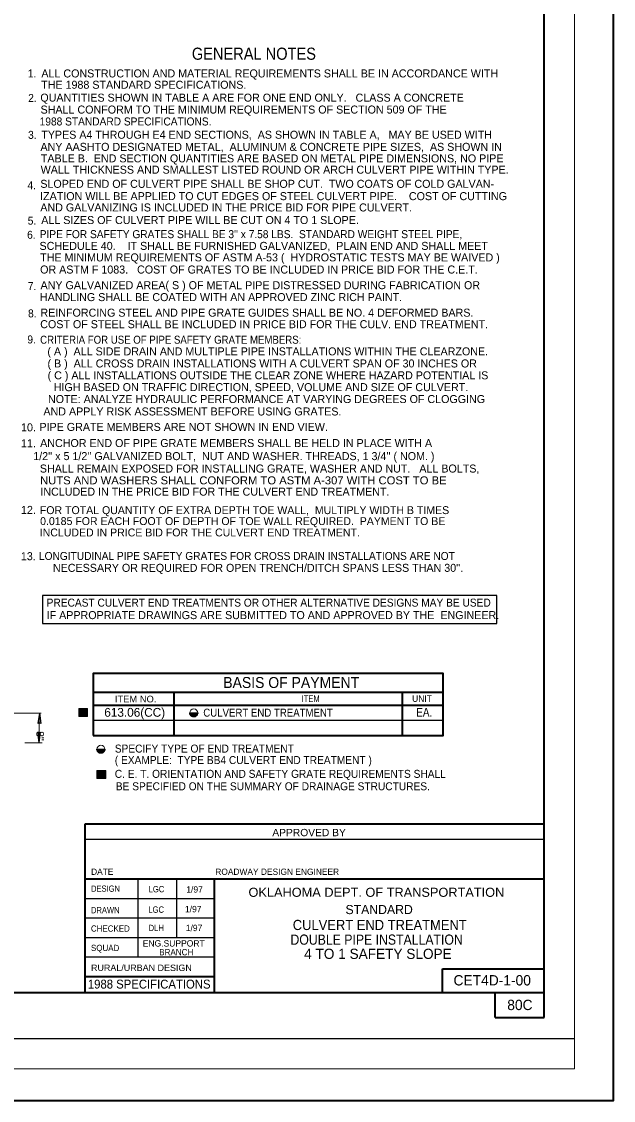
# Model space of a CAD drawing. Extents: x -48 to 160, y -9 to 186.
# Drawn here: x 121.7 to 160.4, y -9.2 to 61.4 of the extents above; entities that cross this region are included whole.
import ezdxf
from ezdxf.enums import TextEntityAlignment as Align

# ---------------------------------------------------------------- set-up
doc = ezdxf.new("R2010")
doc.units = 0
doc.header["$LTSCALE"] = 0.19
doc.layers.add('1', color=7, linetype='Continuous', lineweight=13)
doc.layers.add('25', color=7, linetype='Continuous', lineweight=40)
doc.layers.add('15', color=7, linetype='Continuous')

msp = doc.modelspace()

# ---------------------------------------------------------------- hatches: boundary and pattern name
at = {"layer": '1'}
for points in [[(125.9786, 15.9277), (125.3983, 15.9277), (125.3983, 16.4527), (125.9786, 16.4527)], [(127.1656, 11.8688), (126.5853, 11.8688), (126.5853, 12.3938), (127.1656, 12.3938)]]:
    msp.add_hatch(color=256, dxfattribs=at).paths.add_polyline_path(points)

# ---------------------------------------------------------------- linework, layer by layer
for p, q in [((157.8512, -7.1441), (157.8512, 84.8489)), ((122.9305, 16.1578), (121.0796, 16.1578)), ((122.8074, 15.927), (122.8074, 14.5221)), ((123.0091, 14.2149), (121.8745, 14.2149)), ((13.8619, -7.1441), (157.8512, -7.1441))]:
    msp.add_line(p, q, dxfattribs=at)
at = {"layer": '1', "lineweight": 35}
for p, q in [((126.3055, 17.5137), (149.2466, 17.5137)), ((131.6395, 14.6906), (131.6395, 17.4742)), ((146.5968, 14.6906), (146.5968, 17.514)), ((126.3622, 16.664), (149.2466, 16.664))]:
    msp.add_line(p, q, dxfattribs=at)
at = {"layer": '1', "lineweight": 25}
for p, q in [((122.8176, 16.1524), (122.724, 15.4712)), ((122.8176, 16.1524), (122.9112, 15.4712)), ((126.3337, 15.7007), (149.2466, 15.7007)), ((132.6669, 16.1587), (132.6705, 16.1623)), ((132.6669, 16.1404), (132.6887, 16.1623)), ((132.6669, 16.1619), (132.9195, 15.9092)), ((132.6669, 16.1435), (132.9015, 15.9087)), ((132.6696, 16.1247), (132.7071, 16.1623)), ((132.6706, 16.1212), (132.8799, 15.9121)), ((132.6734, 16.1102), (132.7252, 16.1623)), ((132.6776, 16.096), (132.7438, 16.1623)), ((132.6776, 16.0959), (132.8577, 15.9159)), ((132.6826, 16.0828), (132.762, 16.1623)), ((132.6846, 16.1623), (132.9369, 15.91)), ((132.6876, 16.0695), (132.7804, 16.1623)), ((132.6887, 16.0666), (132.8279, 15.9272)), ((132.6927, 16.0562), (132.7987, 16.1623)), ((132.6987, 16.0439), (132.8171, 16.1623)), ((132.703, 16.1623), (132.9543, 15.9109)), ((132.7057, 16.0327), (132.8354, 16.1623)), ((132.7084, 16.0285), (132.7932, 15.9439)), ((132.713, 16.0216), (132.8537, 16.1623)), ((132.72, 16.0102), (132.8721, 16.1623)), ((132.7214, 16.1623), (132.9711, 15.9125)), ((132.7277, 15.9997), (132.8904, 16.1623)), ((132.7368, 15.9905), (132.9087, 16.1623)), ((132.7396, 16.1623), (132.9878, 15.9142)), ((132.746, 15.9812), (132.9272, 16.1623)), ((132.7552, 15.9721), (132.9454, 16.1623)), ((132.758, 16.1623), (133.0025, 15.9177)), ((132.7647, 15.9634), (132.9636, 16.1623)), ((132.7756, 15.9557), (132.982, 16.1623)), ((132.7762, 16.1623), (133.015, 15.9236)), ((132.7864, 15.9482), (133.0004, 16.1623)), ((132.7947, 16.1623), (133.0275, 15.9295)), ((132.7972, 15.941), (133.0187, 16.1623)), ((132.8092, 15.9345), (133.037, 16.1623)), ((132.8129, 16.1623), (133.04, 15.9352)), ((132.8224, 15.9295), (133.0554, 16.1623)), ((132.8314, 16.1623), (133.0526, 15.9411)), ((132.8357, 15.9244), (133.0737, 16.1623)), ((132.8489, 15.9194), (133.092, 16.1623)), ((132.8496, 16.1623), (133.0647, 15.9472)), ((132.8626, 15.9146), (133.1103, 16.1623)), ((132.8679, 16.1623), (133.075, 15.9554)), ((132.8786, 15.9123), (133.1285, 16.1623)), ((132.8862, 16.1623), (133.0852, 15.9634)), ((132.8945, 15.9099), (133.147, 16.1623)), ((132.9045, 16.1623), (133.0949, 15.9719)), ((132.9117, 15.9089), (133.1652, 16.1623)), ((132.923, 16.1623), (133.104, 15.9812)), ((132.9311, 15.9097), (133.1836, 16.1621)), ((132.9412, 16.1623), (133.1132, 15.9902)), ((132.9502, 15.9106), (133.1817, 16.1422)), ((132.9597, 16.1623), (133.1216, 16.0004)), ((132.9705, 15.9124), (133.1778, 16.1197)), ((132.9779, 16.1623), (133.1292, 16.0109)), ((132.9909, 15.9145), (133.171, 16.0947)), ((132.9963, 16.1623), (133.137, 16.0215)), ((133.0145, 16.1623), (133.1442, 16.0325)), ((133.0211, 15.9265), (133.162, 16.0672)), ((133.0327, 16.1623), (133.1513, 16.0439)), ((133.0512, 16.1623), (133.158, 16.0556)), ((133.0553, 15.9422), (133.1426, 16.0295)), ((133.0695, 16.1623), (133.1627, 16.0693)), ((133.088, 16.1623), (133.1672, 16.0829)), ((133.1062, 16.1623), (133.1717, 16.0967)), ((133.1244, 16.1623), (133.1759, 16.1109)), ((133.1428, 16.1623), (133.1792, 16.126)), ((133.1612, 16.1623), (133.1817, 16.1417)), ((133.1795, 16.1623), (133.1832, 16.1585)), ((122.8077, 14.2257), (122.7142, 14.9069)), ((122.8077, 14.2257), (122.9013, 14.9069)), ((126.5891, 13.7783), (126.5927, 13.7819)), ((126.5891, 13.7599), (126.6109, 13.7819)), ((126.5891, 13.7814), (126.8416, 13.5287)), ((126.5891, 13.7632), (126.8236, 13.5284)), ((126.5917, 13.7444), (126.6292, 13.7819)), ((126.5928, 13.7409), (126.802, 13.5316)), ((126.5956, 13.7297), (126.6475, 13.7819)), ((126.5996, 13.7157), (126.6659, 13.7819)), ((126.5996, 13.7156), (126.7799, 13.5356)), ((126.6047, 13.7023), (126.6842, 13.7819)), ((126.6067, 13.7819), (126.8591, 13.5296)), ((126.6097, 13.6892), (126.7025, 13.7819)), ((126.6109, 13.6862), (126.75, 13.5468)), ((126.6148, 13.6757), (126.721, 13.7819)), ((126.6209, 13.6634), (126.7392, 13.7819)), ((126.6252, 13.7819), (126.8765, 13.5306)), ((126.628, 13.6523), (126.7576, 13.7819)), ((126.6305, 13.6482), (126.7153, 13.5633)), ((126.6352, 13.6412), (126.7758, 13.7819)), ((126.6421, 13.6298), (126.7943, 13.7819)), ((126.6434, 13.7819), (126.8932, 13.5322)), ((126.6499, 13.6193), (126.8125, 13.7819)), ((126.659, 13.6101), (126.8308, 13.7819)), ((126.6618, 13.7819), (126.9098, 13.5337)), ((126.668, 13.6008), (126.8492, 13.7819)), ((126.6773, 13.5917), (126.8675, 13.7819)), ((126.68, 13.7819), (126.9247, 13.5373)), ((126.6868, 13.5831), (126.8858, 13.7819)), ((126.6978, 13.5753), (126.9041, 13.7819)), ((126.6983, 13.7819), (126.9371, 13.5432)), ((126.7086, 13.5679), (126.9226, 13.7819)), ((126.7168, 13.7819), (126.9496, 13.5489)), ((126.7195, 13.5606), (126.9408, 13.7819)), ((126.7314, 13.5541), (126.9592, 13.7819)), ((126.735, 13.7819), (126.9622, 13.5548)), ((126.7446, 13.5489), (126.9775, 13.7819)), ((126.7535, 13.7819), (126.9746, 13.5607)), ((126.7578, 13.5439), (126.9959, 13.7819)), ((126.771, 13.5389), (127.0141, 13.7819)), ((126.7717, 13.7819), (126.9868, 13.5668)), ((126.7848, 13.5343), (127.0324, 13.7819)), ((126.7901, 13.7819), (126.9971, 13.5749)), ((126.8008, 13.5319), (127.0507, 13.7819)), ((126.8083, 13.7819), (127.0074, 13.5831)), ((126.8167, 13.5294), (127.0691, 13.7819)), ((126.8267, 13.7819), (127.017, 13.5914)), ((126.834, 13.5286), (127.0874, 13.7819)), ((126.845, 13.7819), (127.0262, 13.6007)), ((126.8533, 13.5293), (127.1058, 13.7817)), ((126.8634, 13.7819), (127.0355, 13.6099)), ((126.8724, 13.5302), (127.104, 13.7618)), ((126.8818, 13.7819), (127.0436, 13.6201)), ((126.8926, 13.5321), (127.0999, 13.7394)), ((126.9001, 13.7819), (127.0514, 13.6306)), ((126.9131, 13.5342), (127.0932, 13.7143)), ((126.9184, 13.7819), (127.0592, 13.6411)), ((126.9366, 13.7819), (127.0664, 13.6522)), ((126.9433, 13.5459), (127.0841, 13.6868)), ((126.955, 13.7819), (127.0734, 13.6634)), ((126.9733, 13.7819), (127.0802, 13.6753)), ((126.9774, 13.5618), (127.0646, 13.6491)), ((126.9917, 13.7819), (127.0848, 13.6889)), ((127.01, 13.7819), (127.0892, 13.7026)), ((127.0284, 13.7819), (127.0939, 13.7163)), ((127.0465, 13.7819), (127.0981, 13.7304)), ((127.065, 13.7819), (127.1012, 13.7456)), ((127.0832, 13.7819), (127.104, 13.7613)), ((127.1017, 13.7819), (127.1054, 13.7782)), ((19.8616, -5.1441), (157.8512, -5.1441))]:
    msp.add_line(p, q, dxfattribs=at)
at = {"layer": '1', "lineweight": 40}
msp.add_line((25.8609, -2.1444), (155.8512, -2.1444), dxfattribs=at)
at = {"layer": '1', "lineweight": 35}
for points in [[(160.3907, 97.7756), (11.7094, 97.7756), (11.7094, -9.2052), (160.3907, -9.2052)], [(126.3295, 14.6906), (149.2466, 14.6906), (149.2466, 18.7453), (126.3295, 18.7453)]]:
    msp.add_lwpolyline(points, close=True, dxfattribs=at)
at = {"layer": '1', "lineweight": 25}
for points in [[(123.0218, 22.0185), (152.7566, 22.0185), (152.7566, 23.8547), (123.0218, 23.8547)], [(132.6669, 16.1623), (133.1836, 16.1623), (133.1814, 16.1362), (133.175, 16.106), (133.1576, 16.0539), (133.14, 16.0257), (133.1162, 15.9932), (133.0901, 15.9671), (133.062, 15.9454), (133.0337, 15.9325), (132.9967, 15.9151), (132.9512, 15.9106), (132.9035, 15.9086), (132.86, 15.9151), (132.8036, 15.9367), (132.7624, 15.9649), (132.7252, 16.0017), (132.6951, 16.0496), (132.6755, 16.1017), (132.6669, 16.1362)], [(126.5891, 13.7819), (127.1058, 13.7819), (127.1035, 13.7558), (127.097, 13.7257), (127.0796, 13.6734), (127.0622, 13.6453), (127.0384, 13.6128), (127.0122, 13.5868), (126.9841, 13.5651), (126.9558, 13.5522), (126.919, 13.5346), (126.8732, 13.5302), (126.8256, 13.5282), (126.7822, 13.5346), (126.7256, 13.5562), (126.6845, 13.5846), (126.6475, 13.6214), (126.6173, 13.6692), (126.5977, 13.7213), (126.5891, 13.7558)]]:
    msp.add_lwpolyline(points, close=True, dxfattribs=at)
at = {"layer": '1'}
for points in [[(125.9786, 15.9277), (125.3983, 15.9277), (125.3983, 16.4527), (125.9786, 16.4527)], [(127.1656, 11.8688), (126.5853, 11.8688), (126.5853, 12.3938), (127.1656, 12.3938)]]:
    msp.add_lwpolyline(points, close=True, dxfattribs=at)
at = {"layer": '1', "lineweight": 25}
for points in [[(122.7142, 14.9069), (122.8087, 14.8542), (122.9013, 14.9069)], [(122.9112, 15.4712), (122.8166, 15.5239), (122.724, 15.4712)]]:
    msp.add_lwpolyline(points, dxfattribs=at)
at = {"layer": '1'}
for centre in [(132.9272, 16.1664), (126.8494, 13.786)]:
    msp.add_circle(centre, 0.2623, dxfattribs=at)
at = {"layer": '25'}
for p, q in [((155.8512, -2.1444), (155.8512, 79.8492)), ((125.7986, 8.8929), (125.7986, -1.0924)), ((155.8512, 8.8929), (125.7986, 8.8929)), ((125.7986, 5.2982), (155.8512, 5.2982)), ((134.2672, 5.2059), (134.2672, -2.1031)), ((149.2007, -0.5994), (155.8512, -0.5994)), ((149.2007, -2.1444), (149.2007, -0.5994)), ((125.8026, -1.0924), (125.8026, -2.1018)), ((152.6596, -3.7668), (152.6596, -2.1444)), ((155.8512, -3.7668), (155.8512, -2.1444)), ((152.6596, -3.7668), (155.8512, -3.7668))]:
    msp.add_line(p, q, dxfattribs=at)
at = {"layer": '25', "lineweight": 25}
for p, q in [((125.8026, 7.8942), (155.8512, 7.8942)), ((129.2659, 5.3109), (129.2659, 0.1986)), ((131.7936, 5.2982), (131.7936, 1.4639)), ((125.8026, 4.0199), (134.2699, 4.0199)), ((125.8026, 2.7419), (134.2699, 2.7419)), ((125.8026, 1.4639), (134.2616, 1.4639)), ((125.8026, 0.1856), (134.2616, 0.1856))]:
    msp.add_line(p, q, dxfattribs=at)
at = {"layer": '25', "lineweight": 35}
msp.add_line((125.8026, -1.0924), (134.2682, -1.0924), dxfattribs=at)

# ---------------------------------------------------------------- texts
at = {"layer": '1'}
for s, height, width, p in [('GENERAL NOTES', 0.7938, 0.9, (132.8001, 58.9295)), ('1.', 0.5239, 0.95, (122.0626, 57.7707)), ('2.', 0.5239, 0.95, (122.0871, 56.1647)), ('1988 STANDARD SPECIFICATIONS.', 0.5239, 0.95, (122.8383, 54.6276)), ('3.', 0.5239, 0.95, (122.0813, 53.7502)), ('4.', 0.5239, 0.95, (122.0449, 50.457)), ('5.', 0.5239, 0.95, (122.0583, 48.1332)), ('6.', 0.5239, 0.95, (122.0173, 47.2073)), ("PIPE FOR SAFETY GRATES SHALL BE 3'' x 7.58 LBS.  STANDARD WEIGHT STEEL PIPE,", 0.5238, 0.95, (122.8422, 47.249)), ('7.', 0.5239, 0.95, (122.0596, 43.8468)), ('8.', 0.5239, 0.95, (122.0787, 42.0606)), ('9.', 0.5239, 0.95, (122.0341, 40.3556)), ('CRITERIA FOR USE OF PIPE SAFETY GRATE MEMBERS:', 0.5239, 0.9, (122.8697, 40.3381)), ('NUTS AND WASHERS SHALL CONFORM TO ASTM A-307 WITH COST TO BE', 0.5239, 1.05, (122.8649, 31.1292)), ('LONGITUDINAL PIPE SAFETY GRATES FOR CROSS DRAIN INSTALLATIONS ARE NOT', 0.5239, 0.95, (122.7914, 26.1808)), ('PRECAST CULVERT END TREATMENTS OR OTHER ALTERNATIVE DESIGNS MAY BE USED ', 0.5239, 0.95, (123.2956, 23.1244)), ('BASIS OF PAYMENT', 0.72, 0.95, (134.8552, 17.7968)), ('ITEM NO.', 0.4363, 1.05, (127.7592, 16.8563)), ('ITEM', 0.4363, 0.85, (139.9843, 16.8802)), ('UNIT', 0.4363, 0.95, (147.2146, 16.8903)), ('CULVERT END TREATMENT', 0.5239, 0.9, (133.5487, 15.9211)), ('EA.', 0.576, 0.85, (147.481, 15.9177)), ('CULVERT END TREATMENT ', 0.6666, 0.95, (139.4047, 1.9498)), ('DOUBLE PIPE INSTALLATION', 0.6666, 0.9, (139.2529, 0.9898))]:
    msp.add_text(s, height=height, dxfattribs=dict(at, width=width)).set_placement(p)
for s, height, p in [('ALL CONSTRUCTION AND MATERIAL REQUIREMENTS SHALL BE IN ACCORDANCE WITH ', 0.5239, (122.9496, 57.7727)), ('THE 1988 STANDARD SPECIFICATIONS.', 0.5239, (122.9361, 57.0317)), ('QUANTITIES SHOWN IN TABLE A ARE FOR ONE END ONLY.   CLASS A CONCRETE ', 0.5239, (122.8832, 56.1872)), ('SHALL CONFORM TO THE MINIMUM REQUIREMENTS OF SECTION 509 OF THE ', 0.5239, (122.8964, 55.4067)), ('TYPES A4 THROUGH E4 END SECTIONS,  AS SHOWN IN TABLE A,   MAY BE USED WITH ', 0.5238, (122.9432, 53.7592)), ('ANY AASHTO DESIGNATED METAL,  ALUMINUM & CONCRETE PIPE SIZES,  AS SHOWN IN ', 0.5238, (122.8902, 52.9657)), ('TABLE B.  END SECTION QUANTITIES ARE BASED ON METAL PIPE DIMENSIONS, NO PIPE', 0.5238, (122.9168, 52.2116)), ('WALL THICKNESS AND SMALLEST LISTED ROUND OR ARCH CULVERT PIPE WITHIN TYPE.', 0.5238, (122.9042, 51.4728)), ('SLOPED END OF CULVERT PIPE SHALL BE SHOP CUT.  TWO COATS OF COLD GALVAN-', 0.5239, (122.8807, 50.5452)), ('IZATION WILL BE APPLIED TO CUT EDGES OF STEEL CULVERT PIPE.    COST OF CUTTING', 0.5239, (122.8676, 49.7382)), ('AND GALVANIZING IS INCLUDED IN THE PRICE BID FOR PIPE CULVERT.', 0.5239, (122.8807, 48.9976)), ('ALL SIZES OF CULVERT PIPE WILL BE CUT ON 4 TO 1 SLOPE. ', 0.5238, (122.9433, 48.1738)), ('SCHEDULE 40.    IT SHALL BE FURNISHED GALVANIZED,  PLAIN END AND SHALL MEET', 0.5238, (122.8289, 46.4815)), ('THE MINIMUM REQUIREMENTS OF ASTM A-53 (  HYDROSTATIC TESTS MAY BE WAIVED )', 0.5238, (122.8687, 45.7278)), ('OR ASTM F 1083.   COST OF GRATES TO BE INCLUDED IN PRICE BID FOR THE C.E.T.', 0.5238, (122.8687, 44.934)), ('ANY GALVANIZED AREA( S ) OF METAL PIPE DISTRESSED DURING FABRICATION OR ', 0.5239, (122.8951, 43.9087)), ('HANDLING SHALL BE COATED WITH AN APPROVED ZINC RICH PAINT.', 0.5239, (122.8553, 43.1282)), ('REINFORCING STEEL AND PIPE GRATE GUIDES SHALL BE NO. 4 DEFORMED BARS.', 0.5239, (122.8881, 42.1092)), ('COST OF STEEL SHALL BE INCLUDED IN PRICE BID FOR THE CULV. END TREATMENT.', 0.5239, (122.8749, 41.355)), ('( A )  ALL SIDE DRAIN AND MULTIPLE PIPE INSTALLATIONS WITHIN THE CLEARZONE.', 0.5239, (123.3442, 39.5746)), ('( B )  ALL CROSS DRAIN INSTALLATIONS WITH A CULVERT SPAN OF 30 INCHES OR', 0.5239, (123.3517, 38.7838)), ('( C ) ALL INSTALLATIONS OUTSIDE THE CLEAR ZONE WHERE HAZARD POTENTIAL IS', 0.5239, (123.3594, 38.0078)), ('    HIGH BASED ON TRAFFIC DIRECTION, SPEED, VOLUME AND SIZE OF CULVERT.', 0.5239, (122.9791, 37.2325)), ('NOTE: ANALYZE HYDRAULIC PERFORMANCE AT VARYING DEGREES OF CLOGGING', 0.5239, (123.3824, 36.4533)), ('      AND APPLY RISK ASSESSMENT BEFORE USING GRATES.', 0.5239, (121.9161, 35.6411)), ('10.', 0.5239, (121.6203, 34.6012)), ('PIPE GRATE MEMBERS ARE NOT SHOWN IN END VIEW.', 0.5239, (122.8237, 34.6288)), ('11.', 0.5239, (121.6157, 33.5553)), ('ANCHOR END OF PIPE GRATE MEMBERS SHALL BE HELD IN PLACE WITH A', 0.5239, (122.8693, 33.5726)), (" 1/2'' x 5 1/2'' GALVANIZED BOLT,  NUT AND WASHER. THREADS, 1 3/4'' ( NOM. )", 0.5239, (122.2227, 32.7172)), ('SHALL REMAIN EXPOSED FOR INSTALLING GRATE, WASHER AND NUT.   ALL BOLTS,', 0.5239, (122.8503, 31.9041)), ('INCLUDED IN THE PRICE BID FOR THE CULVERT END TREATMENT.', 0.5239, (122.8843, 30.3902)), ('12.', 0.5239, (121.6157, 29.1958)), ('FOR TOTAL QUANTITY OF EXTRA DEPTH TOE WALL,  MULTIPLY WIDTH B TIMES ', 0.5166, (122.8505, 29.1825)), ('0.0185 FOR EACH FOOT OF DEPTH OF TOE WALL REQUIRED.  PAYMENT TO BE ', 0.5166, (122.8675, 28.4655)), ('INCLUDED IN PRICE BID FOR THE CULVERT END TREATMENT.', 0.5166, (122.8421, 27.7228)), ('13.', 0.5239, (121.6069, 26.1656)), ("NECESSARY OR REQUIRED FOR OPEN TRENCH/DITCH SPANS LESS THAN 30''.", 0.5239, (123.7056, 25.4025)), ('IF APPROPRIATE DRAWINGS ARE SUBMITTED TO AND APPROVED BY THE  ENGINEER.', 0.5239, (123.2956, 22.3081)), ('613.06(CC)', 0.576, (127.0681, 15.9146)), ('4 TO 1 SAFETY SLOPE', 0.6666, (140.1481, 0.0605))]:
    msp.add_text(s, height=height, dxfattribs=at).set_placement(p)
msp.add_text("8''", height=0.5025, rotation=270, dxfattribs=at).set_placement((122.6171, 14.9706))
at = {"layer": '15', "width": 0.95}
for s, p in [('SPECIFY TYPE OF END TREATMENT', (127.7562, 13.5682)), ('( EXAMPLE:  TYPE BB4 CULVERT END TREATMENT )', (127.7562, 12.8185)), ('C. E. T. ORIENTATION AND SAFETY GRATE REQUIREMENTS SHALL', (127.7562, 11.9145)), ('BE SPECIFIED ON THE SUMMARY OF DRAINAGE STRUCTURES.', (127.8239, 11.1001))]:
    msp.add_text(s, height=0.5238, dxfattribs=at).set_placement(p)
at = {"layer": '25'}
for s, height, width, p in [('APPROVED BY', 0.4783, 1.05, (138.0646, 8.0939)), ('DESIGN', 0.41, 0.9, (126.2019, 4.4552)), ('LGC', 0.4168, 0.9, (129.9659, 4.4188)), ('OKLAHOMA DEPT. OF TRANSPORTATION', 0.5945, 1.05, (136.5069, 4.1249)), ('DRAWN', 0.41, 0.9, (126.2019, 3.0496)), ('LGC', 0.4168, 0.9, (129.9485, 3.0791)), ('CHECKED', 0.41, 0.95, (126.1939, 1.8432)), ('DLH', 0.4168, 0.9, (129.9659, 1.8785)), ('SQUAD', 0.41, 0.95, (126.1983, 0.5732)), ('BRANCH', 0.4168, 0.95, (130.6612, 0.2953)), ('RURAL/URBAN DESIGN', 0.4168, 1.05, (126.1983, -0.7291))]:
    msp.add_text(s, height=height, dxfattribs=dict(at, width=width)).set_placement(p)
for s, height, p in [('DATE', 0.41, (126.2019, 5.5639)), ('ROADWAY DESIGN ENGINEER', 0.41, (134.3331, 5.5639)), ('1/97', 0.4168, (132.4343, 4.4015)), ('1/97', 0.4168, (132.3474, 3.114)), ('STANDARD', 0.5991, (142.8543, 2.9932)), ('1/97', 0.4168, (132.3996, 1.8787)), ('ENG.SUPPORT', 0.4168, (129.5836, 0.8696)), ('CET4D-1-00', 0.675, (149.9254, -1.677)), ('80C', 0.675, (153.4432, -3.2902))]:
    msp.add_text(s, height=height, dxfattribs=at).set_placement(p)
at = {"layer": '25', "width": 0.95}
msp.add_text('1988 SPECIFICATIONS', height=0.5833, dxfattribs=at).set_placement((130.007, -1.8807), align=Align.CENTER)

doc.saveas('drawing.dxf')
